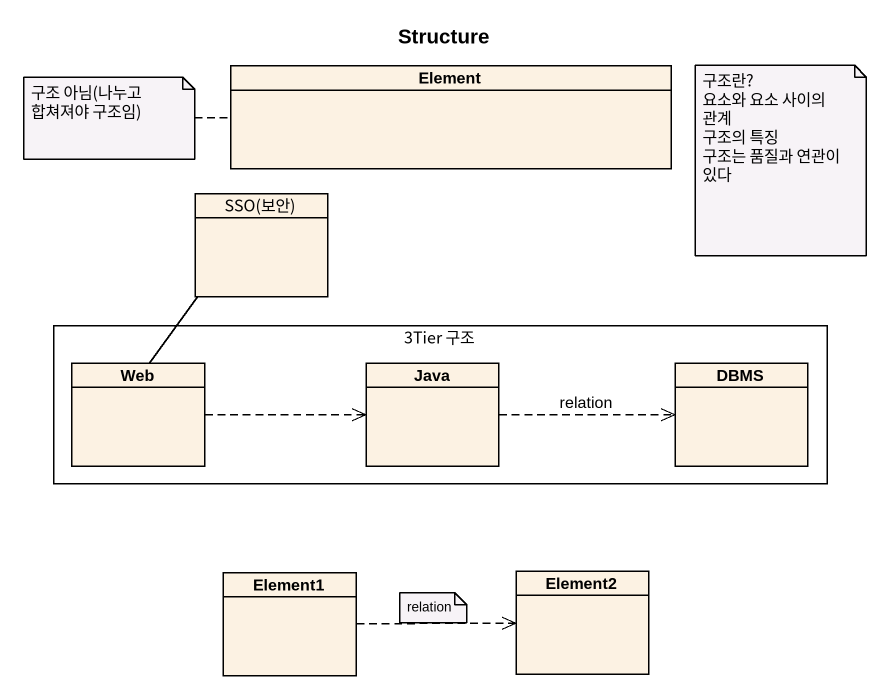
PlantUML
@startuml
title Structure
hide circle
hide empty members
class Element
class "SSO(보안)" as SSO_보안
rectangle "3Tier 구조" as r3Tier_구조 {
  class Web
  class Java
  class DBMS
}
class Element1
class Element2
Web -up- SSO_보안
Web .right.> Java
Java .right.> DBMS : relation
Element1 .right.> Element2
note left of Element : 구조 아님(나누고 합쳐져야 구조임)
note as N2
  구조란?
  요소와 요소 사이의 관계
  구조의 특징
  구조는 품질과 연관이 있다
end note
note as N3
  relation
end note
@enduml
